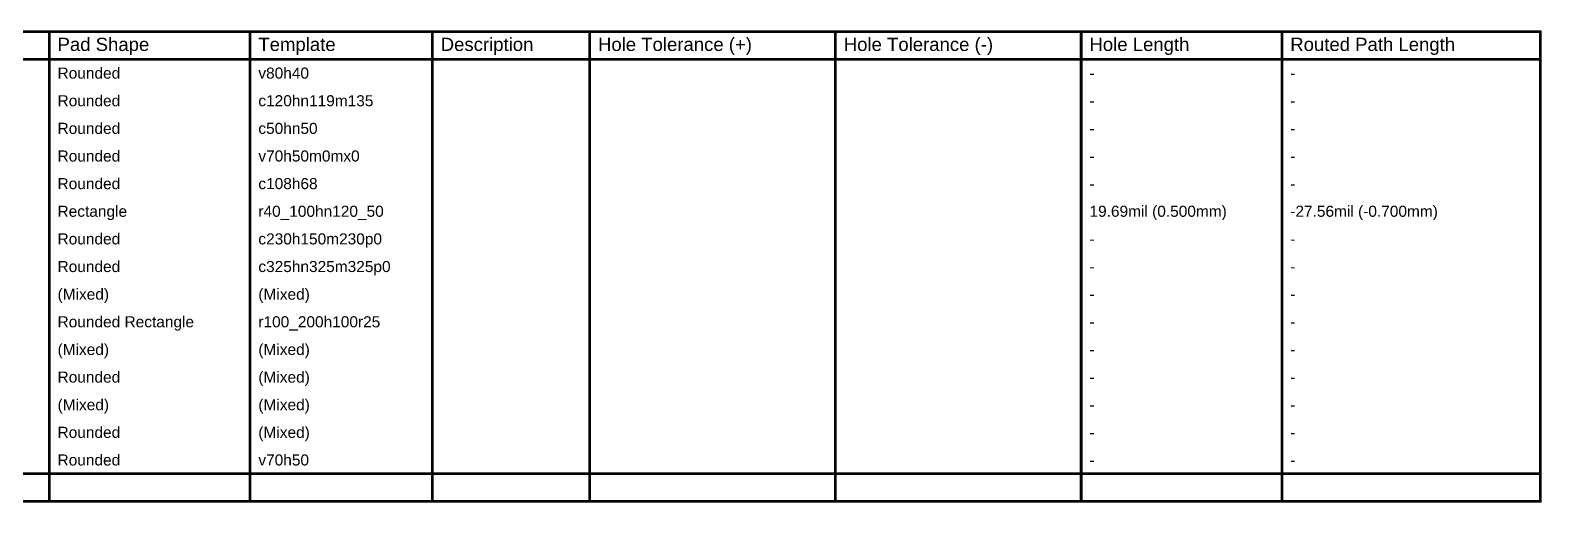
# Model space of a CAD drawing. Header units: inches. Extents: x -3 to 423, y -3 to 110.
# Drawn here: x 214.4 to 422.8, y 45 to 110.2 of the extents above; entities that cross this region are included whole.
import ezdxf

# ---------------------------------------------------------------- set-up
doc = ezdxf.new("R2010")
doc.units = ezdxf.units.IN
doc.layers.add('Drill Drawing', color=1, linetype='Continuous')
doc.styles.add('Arial', font='', dxfattribs={"height": 0.2})
doc.styles.get('Arial').set_extended_font_data('Arial')

msp = doc.modelspace()

# ---------------------------------------------------------------- linework, layer by layer
at = {"layer": 'Drill Drawing'}
for points in [[(74.28, 109.98, 0.381, 0.381, 0), (422.57, 109.98, 0.381, 0.381, 0)], [(217.02, 45.21, 0.381, 0.381, 0), (217.02, 109.98, 0.381, 0.381, 0)], [(244.69, 45.21, 0.381, 0.381, 0), (244.69, 109.98, 0.381, 0.381, 0)], [(269.83, 45.21, 0.381, 0.381, 0), (269.83, 109.98, 0.381, 0.381, 0)], [(291.52, 45.21, 0.381, 0.381, 0), (291.52, 109.98, 0.381, 0.381, 0)], [(325.39, 45.21, 0.381, 0.381, 0), (325.39, 109.98, 0.381, 0.381, 0)], [(359.27, 45.21, 0.381, 0.381, 0), (359.27, 109.98, 0.381, 0.381, 0)], [(386.94, 45.21, 0.381, 0.381, 0), (386.94, 109.98, 0.381, 0.381, 0)], [(422.57, 45.21, 0.381, 0.381, 0), (422.57, 109.98, 0.381, 0.381, 0)], [(74.28, 106.17, 0.381, 0.381, 0), (422.57, 106.17, 0.381, 0.381, 0)], [(74.28, 49.02, 0.381, 0.381, 0), (422.57, 49.02, 0.381, 0.381, 0)], [(74.28, 45.21, 0.381, 0.381, 0), (422.57, 45.21, 0.381, 0.381, 0)]]:
    msp.add_lwpolyline(points, format="xyseb", dxfattribs=at)
for points in [[(216.92, 109.98, 0.191, 0.191, 1), (217.11, 109.98, 0.191, 0.191, 1)], [(244.6, 109.98, 0.191, 0.191, 1), (244.79, 109.98, 0.191, 0.191, 1)], [(269.74, 109.98, 0.191, 0.191, 1), (269.93, 109.98, 0.191, 0.191, 1)], [(291.42, 109.98, 0.191, 0.191, 1), (291.61, 109.98, 0.191, 0.191, 1)], [(325.3, 109.98, 0.191, 0.191, 1), (325.49, 109.98, 0.191, 0.191, 1)], [(359.17, 109.98, 0.191, 0.191, 1), (359.36, 109.98, 0.191, 0.191, 1)], [(386.85, 109.98, 0.191, 0.191, 1), (387.04, 109.98, 0.191, 0.191, 1)], [(422.47, 109.98, 0.191, 0.191, 1), (422.67, 109.98, 0.191, 0.191, 1)], [(422.47, 109.98, 0.191, 0.191, 1), (422.67, 109.98, 0.191, 0.191, 1)], [(422.47, 106.17, 0.191, 0.191, 1), (422.67, 106.17, 0.191, 0.191, 1)], [(422.47, 49.02, 0.191, 0.191, 1), (422.67, 49.02, 0.191, 0.191, 1)], [(216.92, 45.21, 0.191, 0.191, 1), (217.11, 45.21, 0.191, 0.191, 1)], [(244.6, 45.21, 0.191, 0.191, 1), (244.79, 45.21, 0.191, 0.191, 1)], [(269.74, 45.21, 0.191, 0.191, 1), (269.93, 45.21, 0.191, 0.191, 1)], [(291.42, 45.21, 0.191, 0.191, 1), (291.61, 45.21, 0.191, 0.191, 1)], [(325.3, 45.21, 0.191, 0.191, 1), (325.49, 45.21, 0.191, 0.191, 1)], [(359.17, 45.21, 0.191, 0.191, 1), (359.36, 45.21, 0.191, 0.191, 1)], [(386.85, 45.21, 0.191, 0.191, 1), (387.04, 45.21, 0.191, 0.191, 1)], [(422.47, 45.21, 0.191, 0.191, 1), (422.67, 45.21, 0.191, 0.191, 1)], [(422.47, 45.21, 0.191, 0.191, 1), (422.67, 45.21, 0.191, 0.191, 1)]]:
    msp.add_lwpolyline(points, format="xyseb", close=True, dxfattribs=at)

# ---------------------------------------------------------------- texts
at = {"layer": 'Drill Drawing', "style": 'Arial'}
for s, height, p in [('Pad Shape', 1.829, (218.16, 107.31)), ('Template', 1.829, (245.84, 107.31)), ('Description', 1.8288, (270.98, 107.31)), ('Hole Tolerance (+)', 1.8288, (292.66, 107.31)), ('Hole Tolerance (-)', 1.8288, (326.54, 107.31)), ('Hole Length', 1.8288, (360.41, 107.31)), ('Routed Path Length', 1.8288, (388.09, 107.31)), ('Rounded', 1.524, (218.16, 103.5)), ('v80h40', 1.524, (245.84, 103.5)), ('-', 1.52, (360.41, 103.5)), ('-', 1.52, (388.09, 103.5)), ('Rounded', 1.524, (218.16, 99.69)), ('c120hn119m135', 1.524, (245.84, 99.69)), ('-', 1.52, (360.41, 99.69)), ('-', 1.52, (388.09, 99.69)), ('Rounded', 1.524, (218.16, 95.88)), ('c50hn50', 1.524, (245.84, 95.88)), ('-', 1.52, (360.41, 95.88)), ('-', 1.52, (388.09, 95.88)), ('Rounded', 1.524, (218.16, 92.07)), ('v70h50m0mx0', 1.524, (245.84, 92.07)), ('-', 1.52, (360.41, 92.07)), ('-', 1.52, (388.09, 92.07)), ('Rounded', 1.524, (218.16, 88.26)), ('c108h68', 1.524, (245.84, 88.26)), ('-', 1.52, (360.41, 88.26)), ('-', 1.52, (388.09, 88.26)), ('Rectangle', 1.524, (218.16, 84.45)), ('r40_100hn120_50', 1.524, (245.84, 84.45)), ('19.69mil (0.500mm)', 1.524, (360.41, 84.45)), ('-27.56mil (-0.700mm)', 1.524, (388.09, 84.45)), ('Rounded', 1.524, (218.16, 80.64)), ('c230h150m230p0', 1.524, (245.84, 80.64)), ('-', 1.52, (360.41, 80.64)), ('-', 1.52, (388.09, 80.64)), ('Rounded', 1.524, (218.16, 76.83)), ('c325hn325m325p0', 1.524, (245.84, 76.83)), ('-', 1.52, (360.41, 76.83)), ('-', 1.52, (388.09, 76.83)), ('(Mixed)', 1.524, (218.16, 73.02)), ('(Mixed)', 1.524, (245.84, 73.02)), ('-', 1.52, (360.41, 73.02)), ('-', 1.52, (388.09, 73.02)), ('Rounded Rectangle', 1.524, (218.16, 69.21)), ('r100_200h100r25', 1.524, (245.84, 69.21)), ('-', 1.52, (360.41, 69.21)), ('-', 1.52, (388.09, 69.21)), ('(Mixed)', 1.524, (218.16, 65.4)), ('(Mixed)', 1.524, (245.84, 65.4)), ('-', 1.52, (360.41, 65.4)), ('-', 1.52, (388.09, 65.4)), ('Rounded', 1.524, (218.16, 61.59)), ('(Mixed)', 1.524, (245.84, 61.59)), ('-', 1.52, (360.41, 61.59)), ('-', 1.52, (388.09, 61.59)), ('(Mixed)', 1.524, (218.16, 57.78)), ('(Mixed)', 1.524, (245.84, 57.78)), ('-', 1.52, (360.41, 57.78)), ('-', 1.52, (388.09, 57.78)), ('Rounded', 1.524, (218.16, 53.97)), ('(Mixed)', 1.524, (245.84, 53.97)), ('-', 1.52, (360.41, 53.97)), ('-', 1.52, (388.09, 53.97)), ('Rounded', 1.524, (218.16, 50.16)), ('v70h50', 1.524, (245.84, 50.16)), ('-', 1.52, (360.41, 50.16)), ('-', 1.52, (388.09, 50.16))]:
    msp.add_text(s, height=height, dxfattribs=at).set_placement(p)

doc.saveas('drawing.dxf')
